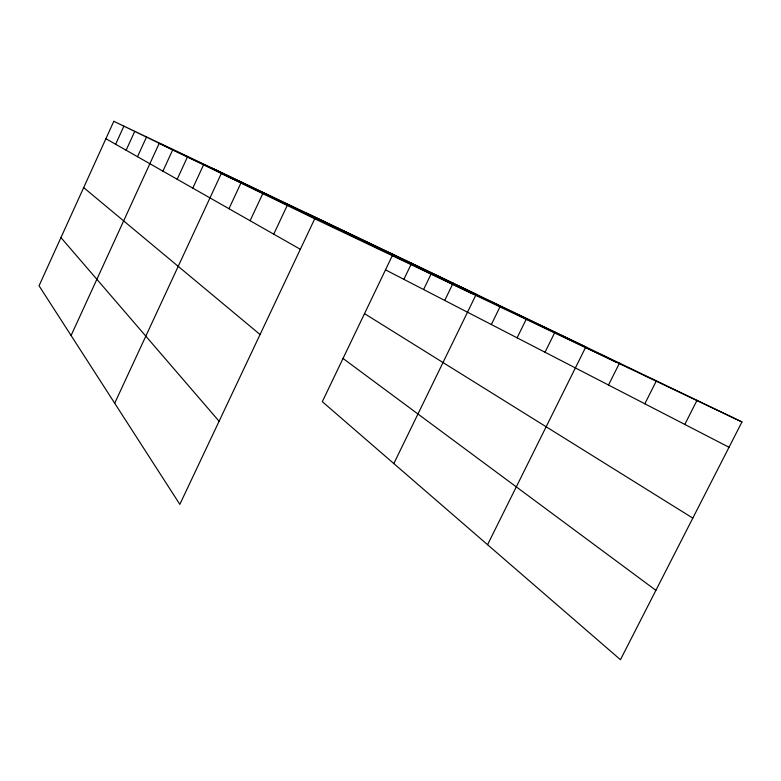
<?xml version="1.0" encoding="UTF-8"?>
<svg xmlns="http://www.w3.org/2000/svg" width="781" height="781" viewBox="0 0 781 781"><rect width="100%" height="100%" fill="white"/><g stroke="black" fill="none" stroke-linecap="round" stroke-linejoin="round"><path stroke-width="1.17" d="M113.811 121.299L39.05 285.778L179.835 504.36L314.743 218.787L113.811 121.299L392.98 254.255L741.95 421.965L620.446 659.701L322.309 401.678L392.98 254.255M115.627 144.26L123.857 126.18M126.131 150.235L134.703 131.442M137.505 156.708L146.457 137.144M71.091 335.518L159.217 143.333L476.244 294.271L393.819 463.572M162.917 171.156L172.699 149.874M177.17 179.259L187.42 157.02M192.78 188.133L203.558 164.85M114.69 403.221L221.316 173.46L585.818 346.92L487.569 544.699M228.97 208.712L240.948 182.988M250.096 220.72L262.797 193.59M273.731 234.163L287.223 205.442M403.884 279.344L411.646 263.217M423.585 289.526L431.639 272.833M444.731 300.451L453.117 283.152M491.347 324.525L500.455 305.898M517.11 337.822L526.619 318.472M545.021 352.241L554.969 332.101M608.516 385.043L619.479 363.106M644.833 403.797L656.382 380.835M684.8 424.444L697.013 400.36M314.743 218.787L741.95 421.965M306.972 213.291L616.687 362.394M212.266 168.188L472.378 293.763M385.502 269.855L729.015 447.269M105.894 138.725L300.334 249.285M364.512 313.64L692.806 518.115M343.025 358.459L655.894 590.338M83.674 187.606L260.063 334.522M60.947 237.6L219.1 421.242"/></g></svg>
